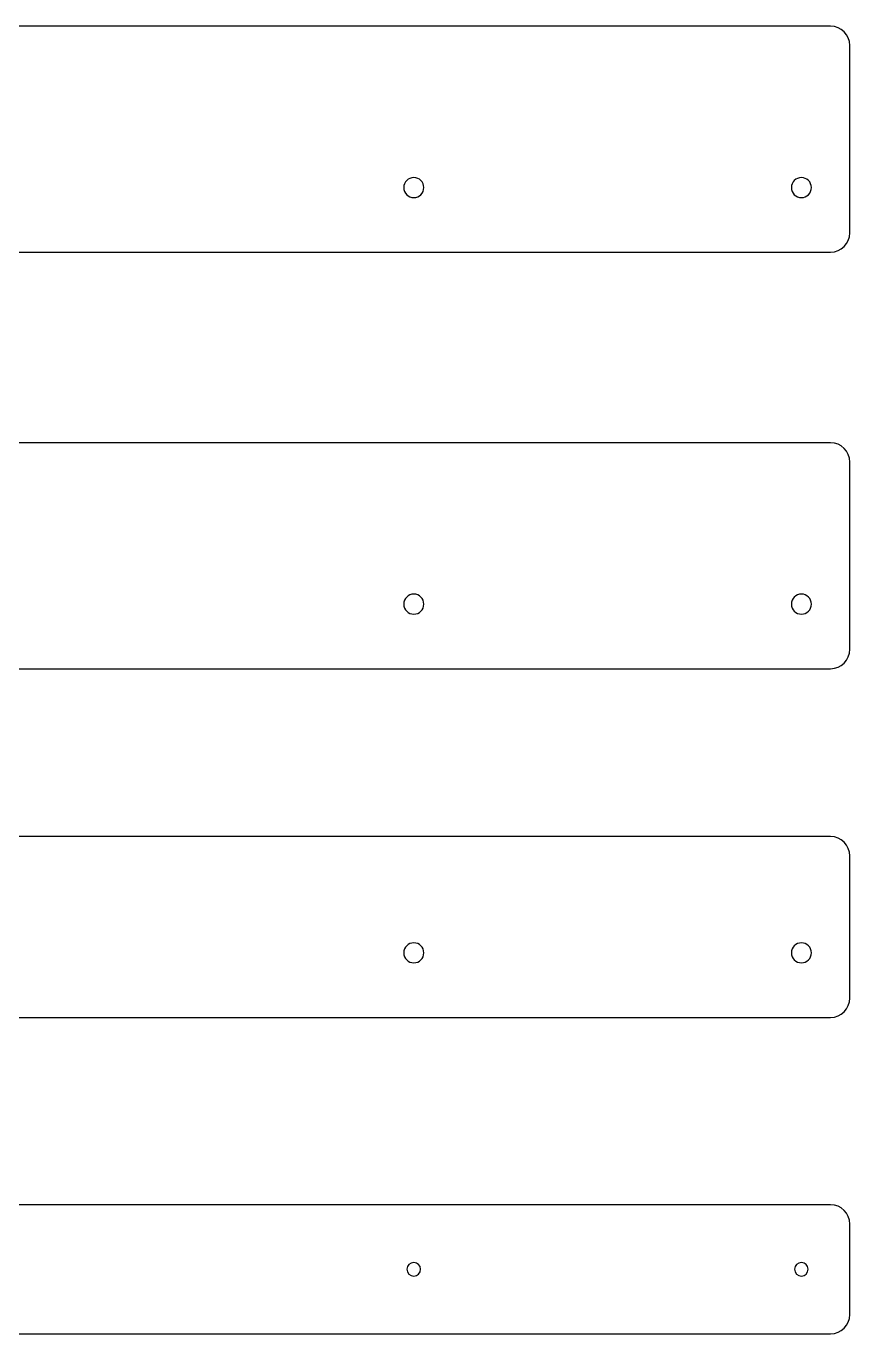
# Model space of a CAD drawing. Header units: millimetres. Extents: x 832 to 1087, y 355 to 571.
# Drawn here: x 960 to 1087.5, y 355 to 557.5 of the extents above; entities that cross this region are included whole.
import ezdxf

# ---------------------------------------------------------------- set-up
doc = ezdxf.new("R2010")
doc.units = ezdxf.units.MM
doc.header["$MEASUREMENT"] = 0

# ---------------------------------------------------------------- blocks, each defined once
blk = doc.blocks.new('block 2')
at = {"color": 7, "lineweight": 25, "true_color": 0xffffff}
blk.add_open_spline([(1087.5, 525.5), (1087.5, 523.84), (1086.16, 522.5), (1084.5, 522.5), (1084.5, 522.5), (835.5, 522.5), (835.5, 522.5), (833.84, 522.5), (832.5, 523.84), (832.5, 525.5), (832.5, 525.5), (832.5, 554.5), (832.5, 554.5), (832.5, 556.16), (833.84, 557.5), (835.5, 557.5), (835.5, 557.5), (1084.5, 557.5), (1084.5, 557.5), (1086.16, 557.5), (1087.5, 556.16), (1087.5, 554.5), (1087.5, 554.5), (1087.5, 525.5), (1087.5, 525.5)], degree=3, knots=[0, 0, 0, 0, 1, 1, 1, 2, 2, 2, 3, 3, 3, 4, 4, 4, 5, 5, 5, 6, 6, 6, 7, 7, 7, 8, 8, 8, 8], dxfattribs=at)
blk = doc.blocks.new('block 3')
at = {"color": 7, "lineweight": 25, "true_color": 0xffffff}
blk.add_open_spline([(1018.45, 532.5), (1018.45, 533.36), (1019.14, 534.05), (1020, 534.05), (1020.86, 534.05), (1021.55, 533.36), (1021.55, 532.5), (1021.55, 531.64), (1020.86, 530.95), (1020, 530.95), (1019.14, 530.95), (1018.45, 531.64), (1018.45, 532.5), (1018.45, 532.5), (1018.45, 532.5), (1018.45, 532.5)], degree=3, knots=[0, 0, 0, 0, 1, 1, 1, 2, 2, 2, 3, 3, 3, 4, 4, 4, 5, 5, 5, 5], dxfattribs=at)
blk = doc.blocks.new('block 5')
at = {"color": 7, "lineweight": 25, "true_color": 0xffffff}
blk.add_open_spline([(1078.45, 532.5), (1078.45, 533.36), (1079.14, 534.05), (1080, 534.05), (1080.86, 534.05), (1081.55, 533.36), (1081.55, 532.5), (1081.55, 531.64), (1080.86, 530.95), (1080, 530.95), (1079.14, 530.95), (1078.45, 531.64), (1078.45, 532.5), (1078.45, 532.5), (1078.45, 532.5), (1078.45, 532.5)], degree=3, knots=[0, 0, 0, 0, 1, 1, 1, 2, 2, 2, 3, 3, 3, 4, 4, 4, 5, 5, 5, 5], dxfattribs=at)
blk = doc.blocks.new('block 7')
at = {"color": 7, "lineweight": 25, "true_color": 0xffffff}
blk.add_open_spline([(1087.5, 461), (1087.5, 459.34), (1086.16, 458), (1084.5, 458), (1084.5, 458), (835.5, 458), (835.5, 458), (833.84, 458), (832.5, 459.34), (832.5, 461), (832.5, 461), (832.5, 490), (832.5, 490), (832.5, 491.66), (833.84, 493), (835.5, 493), (835.5, 493), (1084.5, 493), (1084.5, 493), (1086.16, 493), (1087.5, 491.66), (1087.5, 490), (1087.5, 490), (1087.5, 461), (1087.5, 461)], degree=3, knots=[0, 0, 0, 0, 1, 1, 1, 2, 2, 2, 3, 3, 3, 4, 4, 4, 5, 5, 5, 6, 6, 6, 7, 7, 7, 8, 8, 8, 8], dxfattribs=at)
blk = doc.blocks.new('block 8')
at = {"color": 7, "lineweight": 25, "true_color": 0xffffff}
blk.add_open_spline([(1018.45, 468), (1018.45, 468.86), (1019.14, 469.55), (1020, 469.55), (1020.86, 469.55), (1021.55, 468.86), (1021.55, 468), (1021.55, 467.14), (1020.86, 466.45), (1020, 466.45), (1019.14, 466.45), (1018.45, 467.14), (1018.45, 468), (1018.45, 468), (1018.45, 468), (1018.45, 468)], degree=3, knots=[0, 0, 0, 0, 1, 1, 1, 2, 2, 2, 3, 3, 3, 4, 4, 4, 5, 5, 5, 5], dxfattribs=at)
blk = doc.blocks.new('block 10')
at = {"color": 7, "lineweight": 25, "true_color": 0xffffff}
blk.add_open_spline([(1078.45, 468), (1078.45, 468.86), (1079.14, 469.55), (1080, 469.55), (1080.86, 469.55), (1081.55, 468.86), (1081.55, 468), (1081.55, 467.14), (1080.86, 466.45), (1080, 466.45), (1079.14, 466.45), (1078.45, 467.14), (1078.45, 468), (1078.45, 468), (1078.45, 468), (1078.45, 468)], degree=3, knots=[0, 0, 0, 0, 1, 1, 1, 2, 2, 2, 3, 3, 3, 4, 4, 4, 5, 5, 5, 5], dxfattribs=at)
blk = doc.blocks.new('block 12')
at = {"color": 7, "lineweight": 25, "true_color": 0xffffff}
blk.add_open_spline([(1087.5, 407), (1087.5, 405.34), (1086.16, 404), (1084.5, 404), (1084.5, 404), (835.5, 404), (835.5, 404), (833.84, 404), (832.5, 405.34), (832.5, 407), (832.5, 407), (832.5, 429), (832.5, 429), (832.5, 430.66), (833.84, 432), (835.5, 432), (835.5, 432), (1084.5, 432), (1084.5, 432), (1086.16, 432), (1087.5, 430.66), (1087.5, 429), (1087.5, 429), (1087.5, 407), (1087.5, 407)], degree=3, knots=[0, 0, 0, 0, 1, 1, 1, 2, 2, 2, 3, 3, 3, 4, 4, 4, 5, 5, 5, 6, 6, 6, 7, 7, 7, 8, 8, 8, 8], dxfattribs=at)
blk = doc.blocks.new('block 13')
at = {"color": 7, "lineweight": 25, "true_color": 0xffffff}
blk.add_open_spline([(1018.45, 414), (1018.45, 414.86), (1019.14, 415.55), (1020, 415.55), (1020.86, 415.55), (1021.55, 414.86), (1021.55, 414), (1021.55, 413.14), (1020.86, 412.45), (1020, 412.45), (1019.14, 412.45), (1018.45, 413.14), (1018.45, 414), (1018.45, 414), (1018.45, 414), (1018.45, 414)], degree=3, knots=[0, 0, 0, 0, 1, 1, 1, 2, 2, 2, 3, 3, 3, 4, 4, 4, 5, 5, 5, 5], dxfattribs=at)
blk = doc.blocks.new('block 15')
at = {"color": 7, "lineweight": 25, "true_color": 0xffffff}
blk.add_open_spline([(1078.45, 414), (1078.45, 414.86), (1079.14, 415.55), (1080, 415.55), (1080.86, 415.55), (1081.55, 414.86), (1081.55, 414), (1081.55, 413.14), (1080.86, 412.45), (1080, 412.45), (1079.14, 412.45), (1078.45, 413.14), (1078.45, 414), (1078.45, 414), (1078.45, 414), (1078.45, 414)], degree=3, knots=[0, 0, 0, 0, 1, 1, 1, 2, 2, 2, 3, 3, 3, 4, 4, 4, 5, 5, 5, 5], dxfattribs=at)
blk = doc.blocks.new('block 17')
at = {"color": 7, "lineweight": 25, "true_color": 0xffffff}
blk.add_open_spline([(1087.5, 358), (1087.5, 356.34), (1086.16, 355), (1084.5, 355), (1084.5, 355), (835.5, 355), (835.5, 355), (833.84, 355), (832.5, 356.34), (832.5, 358), (832.5, 358), (832.5, 372), (832.5, 372), (832.5, 373.66), (833.84, 375), (835.5, 375), (835.5, 375), (1084.5, 375), (1084.5, 375), (1086.16, 375), (1087.5, 373.66), (1087.5, 372), (1087.5, 372), (1087.5, 358), (1087.5, 358)], degree=3, knots=[0, 0, 0, 0, 1, 1, 1, 2, 2, 2, 3, 3, 3, 4, 4, 4, 5, 5, 5, 6, 6, 6, 7, 7, 7, 8, 8, 8, 8], dxfattribs=at)
blk = doc.blocks.new('block 18')
at = {"color": 7, "lineweight": 25, "true_color": 0xffffff}
blk.add_open_spline([(1018.95, 365), (1018.95, 365.58), (1019.42, 366.05), (1020, 366.05), (1020.58, 366.05), (1021.05, 365.58), (1021.05, 365), (1021.05, 364.42), (1020.58, 363.95), (1020, 363.95), (1019.42, 363.95), (1018.95, 364.42), (1018.95, 365), (1018.95, 365), (1018.95, 365), (1018.95, 365)], degree=3, knots=[0, 0, 0, 0, 1, 1, 1, 2, 2, 2, 3, 3, 3, 4, 4, 4, 5, 5, 5, 5], dxfattribs=at)
blk = doc.blocks.new('block 20')
at = {"color": 7, "lineweight": 25, "true_color": 0xffffff}
blk.add_open_spline([(1078.95, 365), (1078.95, 365.58), (1079.42, 366.05), (1080, 366.05), (1080.58, 366.05), (1081.05, 365.58), (1081.05, 365), (1081.05, 364.42), (1080.58, 363.95), (1080, 363.95), (1079.42, 363.95), (1078.95, 364.42), (1078.95, 365), (1078.95, 365), (1078.95, 365), (1078.95, 365)], degree=3, knots=[0, 0, 0, 0, 1, 1, 1, 2, 2, 2, 3, 3, 3, 4, 4, 4, 5, 5, 5, 5], dxfattribs=at)

msp = doc.modelspace()

# ---------------------------------------------------------------- block references
for name in ['block 2', 'block 3', 'block 5', 'block 7', 'block 8', 'block 10', 'block 12', 'block 13', 'block 15', 'block 17', 'block 18', 'block 20']:
    msp.add_blockref(name, (0, 0))

doc.saveas('drawing.dxf')
